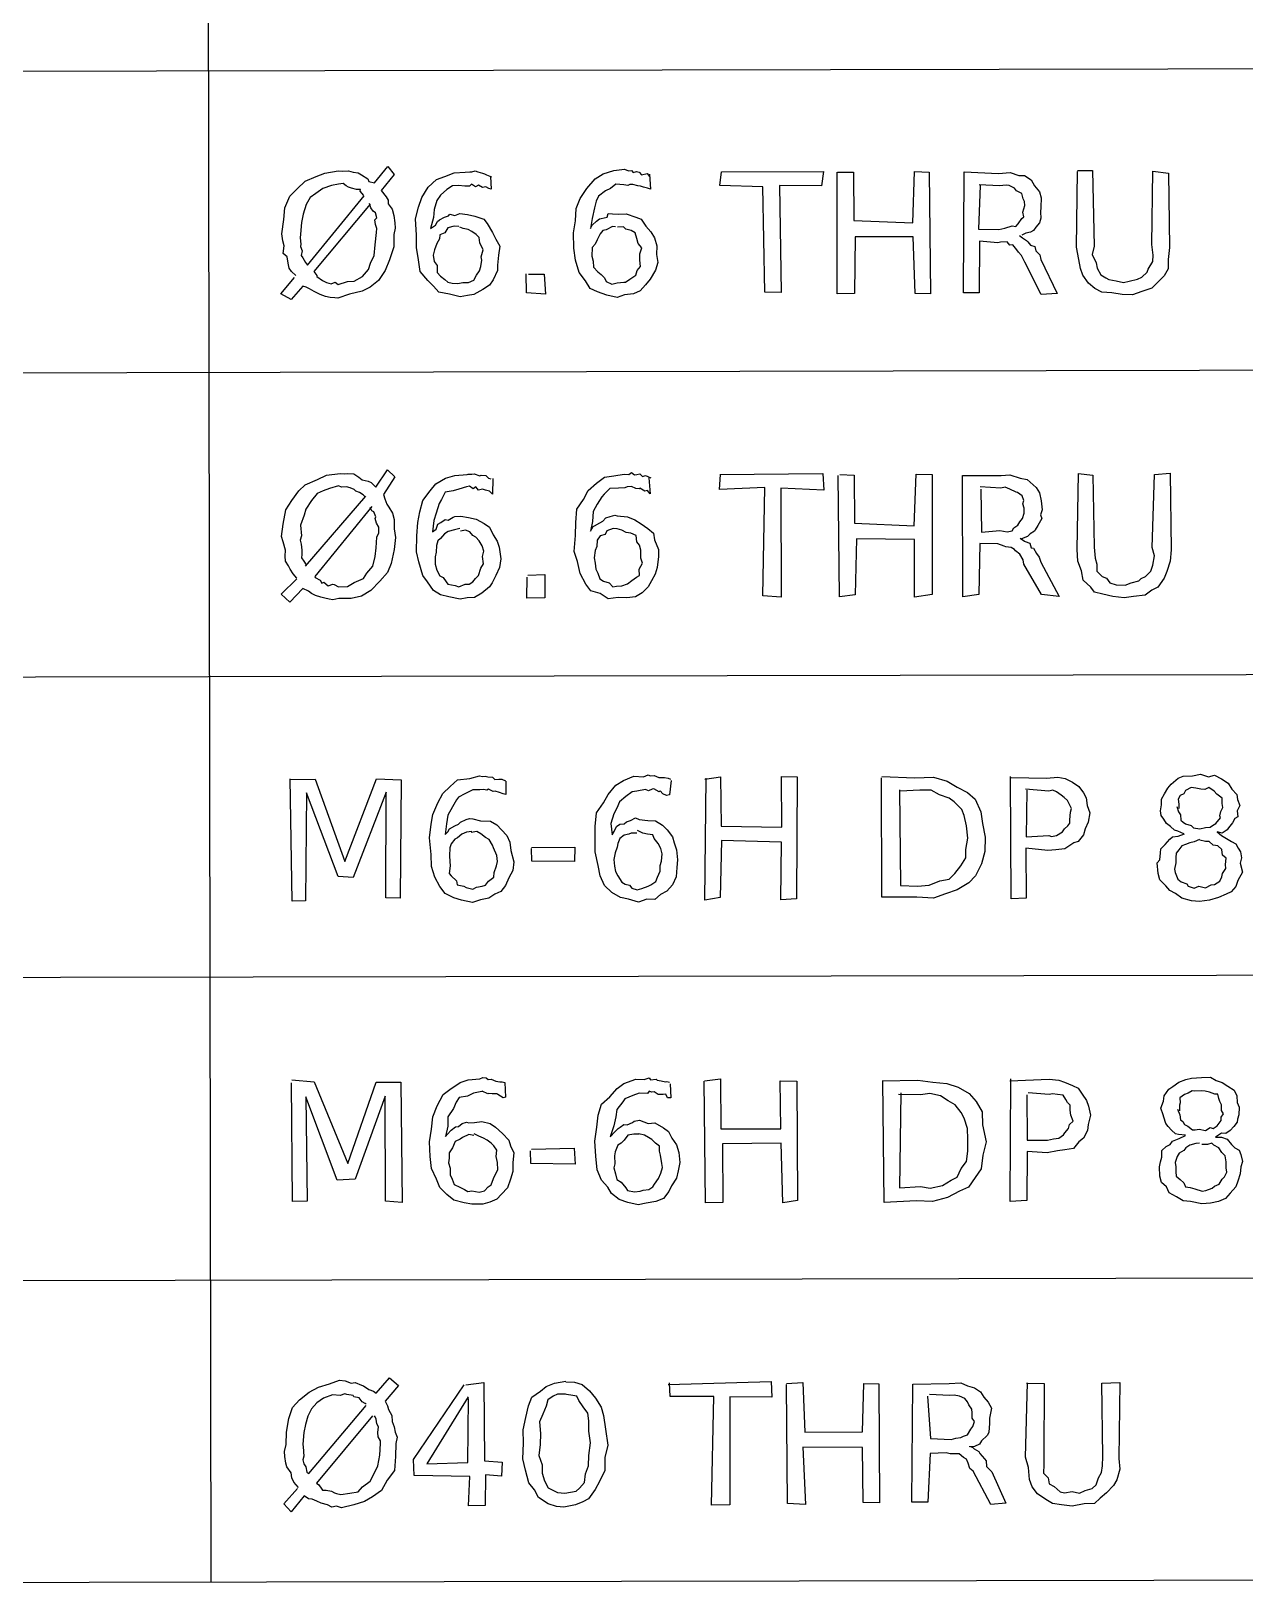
# Model space of a CAD drawing. Header units: millimetres. Extents: x 0 to 500, y -1 to 330.
# Drawn here: x 373.8 to 401.88, y 187.18 to 223.14 of the extents above; entities that cross this region are included whole.
import ezdxf

# ---------------------------------------------------------------- set-up
doc = ezdxf.new("R2010")
doc.units = ezdxf.units.MM

msp = doc.modelspace()

# ---------------------------------------------------------------- linework, layer by layer
for points in [[(377.842, 257.218), (377.955, 187.257)], [(329.904, 222.127), (485.865, 222.438)], [(379.919, 217.491), (379.82, 217.58), (379.77, 217.658), (379.746, 217.775), (379.718, 217.922), (379.627, 218), (379.65, 218.172), (379.622, 218.288), (379.601, 218.449), (379.64, 218.78), (379.666, 219.051), (379.785, 219.32), (379.956, 219.49), (380.137, 219.669), (380.395, 219.781), (380.595, 219.858), (380.897, 219.909), (380.997, 219.901), (381.138, 219.905), (381.251, 219.88), (381.36, 219.859), (381.437, 219.82), (381.584, 219.724), (381.613, 219.665), (381.741, 219.628), (382.046, 220.011), (382.195, 219.827), (381.899, 219.455), (382.01, 219.31), (382.059, 219.227), (382.054, 219.148), (382.147, 219.02), (382.187, 218.878), (382.214, 218.709), (382.218, 218.58), (382.192, 218.439), (382.191, 218.152), (382.091, 217.849), (381.989, 217.603), (381.833, 217.374), (381.639, 217.221), (381.458, 217.126), (381.165, 217.056), (380.893, 216.964), (380.82, 216.97), (380.712, 216.982), (380.604, 217.004), (380.488, 217.045), (380.344, 217.119), (380.234, 217.178), (380.163, 217.216), (380.087, 217.243), (379.815, 216.929), (379.576, 217.063), (379.889, 217.439)], [(384.423, 219.78), (384.439, 219.485), (384.387, 219.499), (384.314, 219.536), (384.241, 219.525), (384.143, 219.578), (384.079, 219.538), (383.986, 219.599), (383.942, 219.555), (383.828, 219.555), (383.688, 219.569), (383.546, 219.56), (383.414, 219.475), (383.269, 219.343), (383.181, 219.223), (383.118, 219.018), (383.109, 218.829), (383.035, 218.577), (383.154, 218.652), (383.197, 218.734), (383.242, 218.779), (383.357, 218.839), (383.456, 218.87), (383.485, 218.908), (383.599, 218.876), (383.718, 218.919), (383.895, 218.901), (384.06, 218.857), (384.269, 218.791), (384.346, 218.687), (384.467, 218.483), (384.546, 218.331), (384.64, 218.166), (384.61, 217.96), (384.586, 217.724), (384.585, 217.602), (384.486, 217.389), (384.398, 217.263), (384.248, 217.166), (384.041, 217.049), (383.892, 217.025), (383.726, 216.996), (383.479, 217.057), (383.233, 217.106), (383.108, 217.243), (382.976, 217.374), (382.801, 217.581), (382.756, 217.851), (382.712, 218.134), (382.71, 218.42), (382.691, 218.797), (382.756, 219.071), (382.833, 219.29), (382.985, 219.533), (383.175, 219.712), (383.367, 219.777), (383.587, 219.859), (383.841, 219.875), (383.949, 219.884), (383.994, 219.882), (384.07, 219.911), (384.134, 219.887), (384.242, 219.852), (384.283, 219.836), (384.329, 219.813), (384.449, 219.767)], [(388.1, 219.828), (388.123, 219.485), (388.055, 219.507), (387.964, 219.53), (387.894, 219.554), (387.833, 219.558), (387.715, 219.592), (387.65, 219.595), (387.598, 219.567), (387.505, 219.582), (387.327, 219.604), (387.202, 219.498), (387.085, 219.445), (386.923, 219.32), (386.865, 219.206), (386.832, 219.056), (386.773, 218.807), (386.735, 218.576), (386.779, 218.651), (386.877, 218.741), (386.942, 218.797), (386.985, 218.804), (387.124, 218.84), (387.148, 218.921), (387.247, 218.911), (387.383, 218.904), (387.559, 218.914), (387.785, 218.84), (387.913, 218.789), (388.021, 218.628), (388.137, 218.497), (388.218, 218.36), (388.275, 218.171), (388.267, 217.972), (388.297, 217.789), (388.238, 217.609), (388.118, 217.403), (388.013, 217.27), (387.884, 217.132), (387.735, 217.063), (387.523, 217.044), (387.356, 216.98), (387.118, 217.035), (386.901, 217.111), (386.73, 217.185), (386.622, 217.366), (386.478, 217.557), (386.394, 217.845), (386.352, 218.121), (386.344, 218.471), (386.391, 218.753), (386.409, 219.039), (386.496, 219.272), (386.65, 219.5), (386.842, 219.727), (387.033, 219.843), (387.274, 219.917), (387.525, 219.946), (387.614, 219.912), (387.684, 219.92), (387.727, 219.872), (387.798, 219.896), (387.861, 219.875), (387.915, 219.82), (388.05, 219.845), (388.105, 219.774)], [(389.766, 219.885), (392.128, 219.896), (392.078, 219.562), (391.107, 219.569), (391.146, 217.092), (390.767, 217.102), (390.722, 219.537), (389.726, 219.573), (389.769, 219.883)], [(392.453, 219.878), (392.819, 219.88), (392.827, 218.762), (394.195, 218.707), (394.234, 219.897), (394.571, 219.876), (394.605, 217.064), (394.246, 217.069), (394.199, 218.383), (392.86, 218.381), (392.841, 217.074), (392.444, 217.063), (392.441, 219.875)], [(396.66, 218.415), (396.73, 218.356), (396.822, 218.297), (396.857, 218.269), (396.915, 218.186), (397.015, 218.157), (397.039, 218.058), (397.131, 217.963), (397.156, 217.857), (397.532, 217.068), (397.159, 217.048), (396.788, 217.793), (396.706, 217.953), (396.638, 218.028), (396.597, 218.084), (396.507, 218.194), (396.441, 218.191), (396.379, 218.27), (396.225, 218.26), (396.161, 218.245), (395.739, 218.284), (395.727, 217.09), (395.369, 217.083), (395.384, 219.887), (396.179, 219.849), (396.449, 219.868), (396.644, 219.798), (396.778, 219.798), (396.934, 219.702), (397.01, 219.559), (397.124, 219.422), (397.165, 219.288), (397.151, 219.068), (397.146, 218.956), (397.154, 218.812), (397.123, 218.703), (397.04, 218.609), (396.984, 218.526), (396.917, 218.492), (396.806, 218.469), (396.712, 218.421)], [(398.005, 219.918), (398.352, 219.918), (398.386, 218.167), (398.345, 217.971), (398.432, 217.778), (398.46, 217.655), (398.541, 217.502), (398.66, 217.433), (398.729, 217.398), (398.901, 217.364), (399.067, 217.324), (399.198, 217.358), (399.392, 217.402), (399.491, 217.446), (399.613, 217.562), (399.64, 217.636), (399.742, 217.815), (399.751, 217.959), (399.726, 218.206), (399.743, 219.902), (400.111, 219.856), (400.132, 218.139), (400.102, 217.858), (400.099, 217.642), (400.011, 217.481), (399.849, 217.32), (399.726, 217.198), (399.494, 217.116), (399.279, 217.037), (399.038, 217.049), (398.797, 217.083), (398.563, 217.105), (398.401, 217.189), (398.259, 217.312), (398.13, 217.499), (398.074, 217.65), (398.03, 217.86), (397.983, 218.143), (398.003, 219.894)], [(381.492, 219.337), (381.411, 219.436), (381.414, 219.474), (381.323, 219.478), (381.208, 219.509), (381.137, 219.529), (381.089, 219.562), (381.016, 219.617), (380.907, 219.598), (380.743, 219.566), (380.548, 219.501), (380.385, 219.387), (380.256, 219.29), (380.161, 219.13), (380.09, 218.907), (380.054, 218.711), (380.028, 218.445), (380.018, 218.362), (380.04, 218.213), (380.028, 218.16), (380.07, 218.057), (380.043, 217.95), (380.081, 217.899), (380.142, 217.789), (380.19, 217.73), (381.502, 219.333)], [(395.75, 219.568), (395.714, 218.559), (396.187, 218.548), (396.321, 218.579), (396.488, 218.638), (396.575, 218.619), (396.629, 218.682), (396.716, 218.807), (396.764, 218.841), (396.74, 218.956), (396.788, 219.105), (396.778, 219.198), (396.745, 219.262), (396.712, 219.383), (396.593, 219.448), (396.546, 219.508), (396.421, 219.568), (396.353, 219.576), (396.195, 219.559), (395.73, 219.588)], [(381.643, 219.14), (380.337, 217.578), (380.409, 217.487), (380.407, 217.467), (380.537, 217.369), (380.612, 217.337), (380.63, 217.324), (380.737, 217.292), (380.834, 217.335), (380.898, 217.276), (381.119, 217.35), (381.273, 217.356), (381.463, 217.466), (381.599, 217.627), (381.651, 217.77), (381.732, 217.951), (381.756, 218.195), (381.79, 218.484), (381.798, 218.577), (381.763, 218.668), (381.751, 218.774), (381.797, 218.818), (381.762, 218.937), (381.711, 218.978), (381.658, 219.05), (381.628, 219.156)], [(383.693, 218.622), (383.581, 218.629), (383.439, 218.594), (383.368, 218.478), (383.25, 218.431), (383.244, 218.339), (383.182, 218.225), (383.131, 218.08), (383.102, 217.96), (383.123, 217.812), (383.193, 217.718), (383.193, 217.559), (383.269, 217.47), (383.369, 217.398), (383.436, 217.334), (383.541, 217.308), (383.668, 217.303), (383.782, 217.328), (383.914, 217.323), (384.037, 217.382), (384.102, 217.492), (384.172, 217.596), (384.203, 217.697), (384.224, 217.841), (384.212, 217.922), (384.258, 218.08), (384.175, 218.242), (384.164, 218.37), (384.092, 218.439), (383.99, 218.508), (383.907, 218.555), (383.794, 218.576), (383.716, 218.609)], [(387.318, 218.614), (387.245, 218.621), (387.102, 218.541), (387.02, 218.525), (386.96, 218.448), (386.892, 218.31), (386.849, 218.213), (386.777, 218.139), (386.767, 217.935), (386.799, 217.82), (386.804, 217.679), (386.906, 217.576), (386.985, 217.514), (387.062, 217.436), (387.098, 217.352), (387.233, 217.289), (387.358, 217.321), (387.507, 217.337), (387.551, 217.33), (387.646, 217.405), (387.783, 217.492), (387.819, 217.606), (387.892, 217.699), (387.879, 217.842), (387.876, 217.99), (387.927, 218.13), (387.84, 218.226), (387.808, 218.346), (387.77, 218.472), (387.682, 218.531), (387.558, 218.557), (387.501, 218.613), (387.362, 218.604)], [(385.303, 217.515), (385.666, 217.522), (385.696, 217.054), (385.261, 217.089), (385.25, 217.523)], [(329.922, 215.147), (485.897, 215.485)], [(379.945, 210.489), (379.863, 210.59), (379.787, 210.694), (379.751, 210.775), (379.685, 210.878), (379.671, 210.997), (379.679, 211.134), (379.627, 211.329), (379.592, 211.45), (379.626, 211.739), (379.687, 212.066), (379.83, 212.28), (379.992, 212.51), (380.14, 212.649), (380.421, 212.768), (380.633, 212.87), (380.95, 212.904), (381.039, 212.901), (381.125, 212.906), (381.264, 212.897), (381.377, 212.82), (381.454, 212.765), (381.596, 212.732), (381.663, 212.7), (381.769, 212.589), (382.038, 212.995), (382.208, 212.828), (381.948, 212.419), (381.979, 212.321), (382.025, 212.202), (382.07, 212.131), (382.16, 211.989), (382.195, 211.843), (382.197, 211.716), (382.199, 211.626), (382.224, 211.424), (382.199, 211.149), (382.124, 210.824), (382.04, 210.614), (381.868, 210.419), (381.654, 210.201), (381.444, 210.067), (381.203, 210.014), (380.915, 210.013), (380.779, 209.985), (380.691, 210.001), (380.596, 210.026), (380.499, 210.049), (380.374, 210.086), (380.283, 210.135), (380.215, 210.184), (380.081, 210.249), (379.779, 209.928), (379.583, 210.115), (379.945, 210.469)], [(388.088, 212.805), (388.117, 212.436), (388.053, 212.513), (387.991, 212.5), (387.88, 212.567), (387.862, 212.555), (387.784, 212.558), (387.683, 212.604), (387.588, 212.597), (387.531, 212.578), (387.383, 212.572), (387.187, 212.559), (387.054, 212.43), (386.998, 212.366), (386.895, 212.202), (386.801, 212.029), (386.784, 211.801), (386.741, 211.575), (386.801, 211.685), (386.833, 211.699), (386.95, 211.765), (387.021, 211.807), (387.092, 211.885), (387.195, 211.912), (387.302, 211.943), (387.357, 211.929), (387.594, 211.907), (387.76, 211.834), (387.906, 211.741), (388.063, 211.634), (388.193, 211.526), (388.221, 211.376), (388.31, 211.147), (388.313, 210.985), (388.283, 210.736), (388.231, 210.583), (388.149, 210.422), (388.072, 210.29), (387.936, 210.145), (387.777, 210.058), (387.58, 210.03), (387.381, 210.043), (387.149, 210.006), (386.961, 210.131), (386.746, 210.191), (386.632, 210.349), (386.498, 210.592), (386.44, 210.869), (386.361, 211.107), (386.389, 211.474), (386.4, 211.776), (386.418, 212.084), (386.575, 212.307), (386.687, 212.513), (386.879, 212.684), (387.062, 212.82), (387.279, 212.857), (387.516, 212.893), (387.622, 212.885), (387.689, 212.93), (387.756, 212.878), (387.809, 212.883), (387.877, 212.899), (387.939, 212.842), (388.013, 212.858), (388.13, 212.806)], [(398.022, 212.911), (398.358, 212.87), (398.392, 211.203), (398.414, 210.951), (398.449, 210.807), (398.452, 210.647), (398.575, 210.526), (398.67, 210.483), (398.754, 210.381), (398.901, 210.336), (399.103, 210.328), (399.246, 210.382), (399.418, 210.424), (399.478, 210.477), (399.573, 210.526), (399.703, 210.651), (399.744, 210.788), (399.783, 211.006), (399.731, 211.196), (399.787, 212.881), (400.15, 212.916), (400.167, 211.143), (400.145, 210.882), (400.073, 210.641), (400.005, 210.484), (399.859, 210.278), (399.719, 210.211), (399.565, 210.09), (399.296, 210.061), (399.083, 210.031), (398.82, 210.065), (398.591, 210.113), (398.398, 210.162), (398.308, 210.278), (398.133, 210.437), (398.099, 210.653), (398.008, 210.883), (397.995, 211.149), (398.029, 212.908)], [(381.536, 212.36), (381.477, 212.413), (381.395, 212.465), (381.306, 212.5), (381.269, 212.535), (381.178, 212.577), (381.097, 212.601), (380.98, 212.588), (380.91, 212.624), (380.7, 212.557), (380.55, 212.509), (380.413, 212.448), (380.282, 212.283), (380.156, 212.086), (380.117, 211.941), (380.028, 211.714), (380.05, 211.463), (380.023, 211.369), (380.042, 211.27), (380.061, 211.134), (380.064, 211.032), (380.05, 210.958), (380.11, 210.881), (380.162, 210.793), (380.147, 210.762), (381.539, 212.382)], [(384.481, 212.792), (384.474, 212.429), (384.398, 212.497), (384.309, 212.526), (384.239, 212.548), (384.149, 212.526), (384.086, 212.603), (384.025, 212.556), (383.94, 212.616), (383.867, 212.6), (383.69, 212.548), (383.564, 212.506), (383.379, 212.479), (383.294, 212.303), (383.237, 212.21), (383.171, 211.991), (383.115, 211.819), (383.081, 211.559), (383.171, 211.62), (383.206, 211.739), (383.278, 211.771), (383.376, 211.843), (383.444, 211.825), (383.559, 211.896), (383.602, 211.91), (383.735, 211.923), (383.917, 211.892), (384.093, 211.854), (384.279, 211.748), (384.402, 211.668), (384.486, 211.489), (384.576, 211.341), (384.625, 211.2), (384.662, 210.931), (384.631, 210.733), (384.551, 210.55), (384.461, 210.378), (384.399, 210.288), (384.227, 210.14), (384.058, 210.042), (383.881, 210.031), (383.722, 209.998), (383.459, 210.052), (383.265, 210.104), (383.106, 210.202), (382.968, 210.402), (382.861, 210.55), (382.767, 210.861), (382.715, 211.097), (382.718, 211.464), (382.746, 211.777), (382.793, 212.02), (382.861, 212.282), (383.028, 212.506), (383.159, 212.665), (383.387, 212.796), (383.596, 212.862), (383.883, 212.881), (383.904, 212.892), (383.995, 212.895), (384.043, 212.901), (384.175, 212.854), (384.21, 212.869), (384.316, 212.863), (384.377, 212.801), (384.433, 212.783)], [(389.732, 212.882), (392.113, 212.906), (392.136, 212.521), (391.143, 212.57), (391.145, 210.044), (390.721, 210.079), (390.773, 212.584), (389.72, 212.537), (389.747, 212.886)], [(392.506, 212.884), (392.836, 212.868), (392.842, 211.756), (394.228, 211.698), (394.273, 212.896), (394.643, 212.882), (394.643, 210.11), (394.236, 210.05), (394.233, 211.384), (392.89, 211.394), (392.857, 210.1), (392.499, 210.057), (392.463, 212.861)], [(396.674, 211.411), (396.777, 211.343), (396.795, 211.333), (396.897, 211.3), (396.935, 211.189), (396.982, 211.179), (397.053, 211.061), (397.113, 210.972), (397.155, 210.857), (397.578, 210.065), (397.173, 210.105), (396.761, 210.811), (396.747, 210.907), (396.666, 211.044), (396.567, 211.118), (396.547, 211.146), (396.465, 211.193), (396.349, 211.215), (396.303, 211.228), (396.162, 211.283), (395.744, 211.289), (395.723, 210.106), (395.348, 210.057), (395.344, 212.863), (396.24, 212.863), (396.441, 212.878), (396.676, 212.798), (396.841, 212.766), (396.91, 212.709), (397.047, 212.584), (397.125, 212.461), (397.162, 212.272), (397.188, 212.07), (397.15, 211.948), (397.18, 211.869), (397.086, 211.704), (397.027, 211.604), (397.007, 211.572), (396.905, 211.513), (396.847, 211.45), (396.706, 211.395)], [(395.765, 212.542), (395.785, 211.547), (396.203, 211.593), (396.378, 211.558), (396.49, 211.581), (396.533, 211.651), (396.623, 211.713), (396.672, 211.789), (396.732, 211.866), (396.773, 211.987), (396.771, 212.103), (396.741, 212.205), (396.765, 212.28), (396.721, 212.393), (396.617, 212.466), (396.582, 212.479), (396.434, 212.545), (396.333, 212.595), (396.23, 212.572), (395.751, 212.6)], [(381.678, 212.148), (380.362, 210.528), (380.369, 210.501), (380.484, 210.437), (380.525, 210.37), (380.567, 210.393), (380.67, 210.306), (380.779, 210.345), (380.81, 210.34), (380.908, 210.286), (381.117, 210.292), (381.267, 210.389), (381.483, 210.48), (381.566, 210.604), (381.703, 210.764), (381.754, 210.987), (381.778, 211.186), (381.796, 211.432), (381.84, 211.535), (381.842, 211.67), (381.788, 211.758), (381.758, 211.864), (381.774, 211.905), (381.727, 212.02), (381.677, 212.041), (381.639, 212.119)], [(383.715, 211.637), (383.594, 211.603), (383.449, 211.567), (383.359, 211.514), (383.268, 211.402), (383.21, 211.347), (383.176, 211.241), (383.169, 211.089), (383.142, 210.982), (383.141, 210.809), (383.18, 210.672), (383.251, 210.544), (383.327, 210.499), (383.402, 210.398), (383.441, 210.347), (383.609, 210.317), (383.695, 210.285), (383.84, 210.347), (383.929, 210.349), (384.016, 210.401), (384.081, 210.481), (384.15, 210.549), (384.204, 210.719), (384.259, 210.817), (384.241, 210.987), (384.268, 211.108), (384.228, 211.235), (384.159, 211.352), (384.084, 211.438), (384.012, 211.476), (383.948, 211.555), (383.845, 211.599), (383.733, 211.574)], [(387.343, 211.625), (387.259, 211.633), (387.117, 211.579), (387.076, 211.498), (386.958, 211.466), (386.894, 211.363), (386.882, 211.221), (386.846, 211.13), (386.824, 210.954), (386.849, 210.83), (386.858, 210.695), (386.908, 210.6), (386.952, 210.469), (387.039, 210.415), (387.166, 210.375), (387.258, 210.29), (387.341, 210.301), (387.466, 210.309), (387.591, 210.355), (387.695, 210.435), (387.798, 210.507), (387.87, 210.548), (387.865, 210.695), (387.944, 210.835), (387.9, 210.947), (387.902, 211.137), (387.872, 211.249), (387.813, 211.328), (387.797, 211.473), (387.673, 211.525), (387.561, 211.54), (387.464, 211.598), (387.351, 211.629)], [(385.291, 210.553), (385.685, 210.572), (385.678, 210.03), (385.264, 210.026), (385.276, 210.508)], [(329.888, 208.123), (485.911, 208.42)], [(379.793, 205.828), (380.365, 205.838), (381.056, 203.934), (381.79, 205.844), (382.358, 205.822), (382.336, 203.081), (382.005, 203.089), (382.008, 205.539), (381.246, 203.562), (380.902, 203.588), (380.169, 205.523), (380.145, 203.024), (379.835, 203.017), (379.79, 205.842)], [(384.779, 205.788), (384.781, 205.484), (384.714, 205.499), (384.636, 205.526), (384.531, 205.562), (384.488, 205.555), (384.378, 205.603), (384.336, 205.581), (384.26, 205.601), (384.179, 205.587), (384.013, 205.59), (383.832, 205.497), (383.684, 205.418), (383.639, 205.361), (383.546, 205.2), (383.434, 205.004), (383.407, 204.803), (383.376, 204.556), (383.434, 204.621), (383.474, 204.687), (383.596, 204.756), (383.687, 204.793), (383.727, 204.843), (383.864, 204.906), (383.94, 204.927), (384.012, 204.916), (384.196, 204.877), (384.421, 204.863), (384.57, 204.779), (384.676, 204.665), (384.799, 204.531), (384.868, 204.38), (384.893, 204.189), (384.964, 203.928), (384.944, 203.722), (384.848, 203.552), (384.773, 203.381), (384.667, 203.242), (384.523, 203.18), (384.388, 203.083), (384.196, 203.043), (384.006, 202.988), (383.752, 203.035), (383.575, 203.095), (383.374, 203.194), (383.25, 203.352), (383.137, 203.567), (383.06, 203.815), (383.05, 204.092), (383.015, 204.477), (383.053, 204.8), (383.094, 205.021), (383.203, 205.287), (383.324, 205.509), (383.49, 205.667), (383.659, 205.825), (383.947, 205.855), (384.168, 205.916), (384.239, 205.897), (384.3, 205.906), (384.365, 205.891), (384.469, 205.883), (384.525, 205.831), (384.618, 205.84), (384.684, 205.836), (384.773, 205.796)], [(388.605, 205.807), (388.564, 205.471), (388.493, 205.463), (388.411, 205.497), (388.348, 205.571), (388.323, 205.545), (388.205, 205.611), (388.165, 205.603), (388.083, 205.569), (388.007, 205.598), (387.81, 205.563), (387.701, 205.543), (387.558, 205.436), (387.409, 205.312), (387.345, 205.166), (387.275, 205.037), (387.208, 204.813), (387.235, 204.549), (387.283, 204.63), (387.337, 204.743), (387.415, 204.799), (387.517, 204.801), (387.569, 204.849), (387.66, 204.884), (387.782, 204.944), (387.866, 204.905), (388.064, 204.884), (388.239, 204.871), (388.407, 204.774), (388.511, 204.663), (388.634, 204.501), (388.676, 204.365), (388.727, 204.202), (388.751, 203.97), (388.733, 203.793), (388.72, 203.579), (388.636, 203.396), (388.502, 203.244), (388.355, 203.167), (388.228, 203.056), (388.044, 203.062), (387.846, 202.993), (387.618, 203.062), (387.435, 203.101), (387.233, 203.218), (387.065, 203.38), (386.965, 203.598), (386.913, 203.844), (386.843, 204.156), (386.845, 204.468), (386.844, 204.746), (386.88, 205.06), (387.042, 205.29), (387.149, 205.486), (387.325, 205.701), (387.499, 205.809), (387.743, 205.907), (387.966, 205.888), (388.072, 205.939), (388.119, 205.913), (388.213, 205.919), (388.317, 205.872), (388.341, 205.874), (388.453, 205.877), (388.532, 205.862), (388.59, 205.835)], [(389.386, 205.839), (389.742, 205.893), (389.76, 204.748), (391.164, 204.726), (391.158, 205.897), (391.521, 205.894), (391.5, 203.072), (391.139, 203.044), (391.155, 204.382), (389.77, 204.42), (389.736, 203.1), (389.386, 203.037), (389.415, 205.86)], [(393.478, 205.902), (394.243, 205.866), (394.675, 205.88), (394.986, 205.788), (395.222, 205.656), (395.458, 205.527), (395.637, 205.378), (395.764, 205.081), (395.809, 204.813), (395.865, 204.499), (395.859, 204.166), (395.78, 203.882), (395.643, 203.601), (395.492, 203.437), (395.22, 203.279), (394.953, 203.182), (394.671, 203.088), (394.287, 203.109), (393.48, 203.109), (393.468, 205.871)], [(396.468, 205.874), (397.287, 205.864), (397.548, 205.886), (397.719, 205.855), (397.885, 205.771), (398.03, 205.67), (398.138, 205.519), (398.206, 205.405), (398.225, 205.226), (398.288, 205.06), (398.251, 204.846), (398.182, 204.69), (398.14, 204.551), (398.02, 204.399), (397.921, 204.363), (397.709, 204.228), (397.503, 204.203), (397.32, 204.185), (396.804, 204.239), (396.817, 203.086), (396.467, 203.069), (396.453, 205.896)], [(400.461, 204.576), (400.325, 204.637), (400.246, 204.658), (400.153, 204.742), (400.06, 204.814), (400.002, 204.909), (399.94, 204.997), (399.924, 205.106), (399.946, 205.245), (399.945, 205.371), (400.014, 205.496), (400.093, 205.632), (400.167, 205.721), (400.33, 205.862), (400.449, 205.904), (400.666, 205.912), (400.847, 205.956), (401.031, 205.894), (401.175, 205.927), (401.336, 205.843), (401.491, 205.745), (401.57, 205.608), (401.692, 205.486), (401.706, 205.365), (401.757, 205.228), (401.698, 205.103), (401.712, 204.968), (401.642, 204.93), (401.589, 204.828), (401.493, 204.709), (401.466, 204.663), (401.351, 204.592), (401.232, 204.616), (401.337, 204.536), (401.45, 204.466), (401.566, 204.395), (401.669, 204.34), (401.723, 204.24), (401.774, 204.16), (401.796, 204.016), (401.763, 203.893), (401.817, 203.684), (401.708, 203.493), (401.667, 203.354), (401.557, 203.231), (401.44, 203.177), (401.264, 203.099), (401.058, 203.042), (400.826, 203.011), (400.638, 203.022), (400.42, 203.085), (400.271, 203.189), (400.142, 203.26), (400.045, 203.371), (399.907, 203.507), (399.869, 203.658), (399.845, 203.901), (399.907, 203.972), (399.92, 204.131), (399.93, 204.223), (400.032, 204.323), (400.137, 204.447), (400.2, 204.502), (400.329, 204.519), (400.479, 204.57)], [(393.882, 205.592), (393.911, 203.377), (394.304, 203.363), (394.574, 203.384), (394.818, 203.486), (395.036, 203.525), (395.165, 203.652), (395.303, 203.836), (395.418, 204.021), (395.419, 204.208), (395.467, 204.476), (395.435, 204.761), (395.381, 204.993), (395.331, 205.139), (395.148, 205.31), (395.036, 205.401), (394.814, 205.477), (394.615, 205.581), (394.359, 205.58), (393.898, 205.558)], [(396.832, 205.581), (396.817, 204.507), (397.34, 204.534), (397.4, 204.51), (397.521, 204.537), (397.658, 204.618), (397.704, 204.685), (397.78, 204.756), (397.823, 204.822), (397.827, 204.897), (397.844, 205.077), (397.865, 205.158), (397.805, 205.284), (397.773, 205.344), (397.693, 205.417), (397.622, 205.468), (397.514, 205.548), (397.43, 205.581), (397.338, 205.562), (396.802, 205.603)], [(400.298, 205.202), (400.342, 205.08), (400.385, 205.012), (400.397, 204.886), (400.449, 204.84), (400.498, 204.803), (400.632, 204.767), (400.688, 204.709), (400.831, 204.689), (400.961, 204.72), (401.075, 204.729), (401.124, 204.762), (401.202, 204.808), (401.311, 204.939), (401.296, 204.988), (401.322, 205.086), (401.361, 205.184), (401.352, 205.272), (401.353, 205.401), (401.258, 205.464), (401.227, 205.491), (401.167, 205.556), (401.04, 205.643), (400.951, 205.6), (400.854, 205.609), (400.743, 205.631), (400.633, 205.642), (400.502, 205.578), (400.463, 205.499), (400.374, 205.458), (400.335, 205.375), (400.349, 205.262), (400.347, 205.162)], [(387.812, 204.585), (387.681, 204.587), (387.628, 204.565), (387.519, 204.539), (387.416, 204.466), (387.37, 204.348), (387.352, 204.267), (387.31, 204.13), (387.278, 203.979), (387.29, 203.827), (387.318, 203.705), (387.368, 203.6), (387.464, 203.455), (387.537, 203.405), (387.64, 203.388), (387.69, 203.319), (387.817, 203.278), (387.927, 203.307), (388.075, 203.361), (388.134, 203.396), (388.252, 203.467), (388.291, 203.573), (388.346, 203.708), (388.348, 203.843), (388.378, 203.944), (388.397, 204.109), (388.363, 204.233), (388.305, 204.351), (388.207, 204.467), (388.177, 204.55), (388.056, 204.567), (387.948, 204.588), (387.827, 204.648)], [(383.991, 204.626), (383.867, 204.611), (383.76, 204.565), (383.662, 204.477), (383.6, 204.45), (383.513, 204.34), (383.484, 204.246), (383.479, 204.067), (383.481, 203.935), (383.491, 203.83), (383.469, 203.655), (383.514, 203.599), (383.638, 203.485), (383.656, 203.393), (383.808, 203.359), (383.86, 203.328), (384.017, 203.291), (384.098, 203.338), (384.233, 203.365), (384.306, 203.382), (384.38, 203.481), (384.5, 203.572), (384.513, 203.676), (384.56, 203.831), (384.584, 203.933), (384.572, 204.071), (384.494, 204.248), (384.472, 204.308), (384.391, 204.445), (384.305, 204.488), (384.2, 204.571), (384.111, 204.623), (383.976, 204.603)], [(400.824, 204.443), (400.698, 204.388), (400.603, 204.368), (400.505, 204.327), (400.418, 204.293), (400.345, 204.199), (400.283, 204.124), (400.276, 204.028), (400.28, 203.904), (400.246, 203.756), (400.264, 203.677), (400.321, 203.524), (400.398, 203.464), (400.529, 203.417), (400.565, 203.366), (400.703, 203.315), (400.811, 203.364), (400.961, 203.324), (401.093, 203.392), (401.175, 203.397), (401.298, 203.477), (401.339, 203.576), (401.357, 203.653), (401.434, 203.774), (401.426, 203.865), (401.443, 204.008), (401.357, 204.082), (401.344, 204.214), (401.246, 204.298), (401.144, 204.307), (401.052, 204.397), (400.967, 204.392), (400.831, 204.429)], [(385.369, 204.255), (386.373, 204.264), (386.367, 203.935), (385.384, 203.938), (385.369, 204.231)], [(329.898, 201.182), (485.908, 201.451)], [(384.758, 198.822), (384.775, 198.484), (384.718, 198.468), (384.594, 198.546), (384.568, 198.555), (384.466, 198.561), (384.388, 198.565), (384.362, 198.561), (384.234, 198.62), (384.226, 198.61), (384.028, 198.573), (383.892, 198.506), (383.7, 198.472), (383.634, 198.369), (383.565, 198.217), (383.437, 198.03), (383.434, 197.813), (383.386, 197.57), (383.43, 197.627), (383.518, 197.718), (383.618, 197.796), (383.687, 197.806), (383.768, 197.875), (383.872, 197.902), (383.924, 197.89), (384.052, 197.896), (384.224, 197.919), (384.42, 197.869), (384.54, 197.785), (384.699, 197.638), (384.845, 197.485), (384.89, 197.354), (384.962, 197.191), (384.938, 196.971), (384.939, 196.76), (384.885, 196.582), (384.816, 196.385), (384.682, 196.241), (384.572, 196.122), (384.407, 196.05), (384.245, 196.006), (383.996, 196.007), (383.813, 196.038), (383.579, 196.102), (383.412, 196.227), (383.256, 196.39), (383.179, 196.581), (383.057, 196.832), (383.031, 197.112), (383.014, 197.45), (383.057, 197.738), (383.089, 198.028), (383.193, 198.278), (383.327, 198.546), (383.484, 198.655), (383.722, 198.819), (383.904, 198.885), (384.177, 198.906), (384.245, 198.935), (384.328, 198.931), (384.37, 198.893), (384.441, 198.9), (384.546, 198.852), (384.638, 198.836), (384.696, 198.834), (384.757, 198.82)], [(388.581, 198.788), (388.597, 198.463), (388.517, 198.465), (388.482, 198.551), (388.417, 198.545), (388.306, 198.54), (388.209, 198.605), (388.152, 198.595), (388.098, 198.619), (388.057, 198.566), (387.862, 198.573), (387.716, 198.519), (387.532, 198.445), (387.486, 198.376), (387.343, 198.196), (387.327, 198.028), (387.275, 197.822), (387.192, 197.564), (387.3, 197.682), (387.379, 197.754), (387.424, 197.785), (387.512, 197.848), (387.584, 197.843), (387.707, 197.892), (387.748, 197.929), (387.873, 197.948), (388.07, 197.872), (388.229, 197.886), (388.427, 197.772), (388.545, 197.691), (388.622, 197.536), (388.726, 197.379), (388.783, 197.201), (388.805, 196.968), (388.766, 196.778), (388.729, 196.606), (388.609, 196.434), (388.547, 196.302), (388.424, 196.139), (388.251, 196.067), (388.028, 196.031), (387.841, 195.991), (387.605, 196.046), (387.4, 196.116), (387.22, 196.25), (387.141, 196.397), (386.992, 196.56), (386.895, 196.804), (386.864, 197.12), (386.836, 197.461), (386.888, 197.784), (386.912, 198.068), (386.995, 198.323), (387.186, 198.49), (387.356, 198.68), (387.509, 198.795), (387.784, 198.9), (387.98, 198.888), (388.095, 198.932), (388.127, 198.88), (388.254, 198.901), (388.282, 198.875), (388.376, 198.857), (388.473, 198.834), (388.504, 198.844), (388.564, 198.827)], [(389.375, 198.859), (389.745, 198.902), (389.751, 197.747), (391.14, 197.752), (391.126, 198.857), (391.514, 198.854), (391.527, 196.094), (391.183, 196.039), (391.147, 197.414), (389.791, 197.404), (389.801, 196.042), (389.396, 196.041), (389.369, 198.851)], [(396.441, 198.857), (397.348, 198.894), (397.57, 198.872), (397.701, 198.829), (397.891, 198.748), (398.019, 198.691), (398.114, 198.553), (398.215, 198.401), (398.257, 198.272), (398.307, 198.064), (398.246, 197.852), (398.235, 197.714), (398.142, 197.536), (398.035, 197.447), (397.908, 197.295), (397.713, 197.266), (397.542, 197.237), (397.298, 197.196), (396.839, 197.228), (396.828, 196.088), (396.446, 196.069), (396.464, 198.907)], [(400.498, 197.604), (400.343, 197.619), (400.269, 197.634), (400.178, 197.717), (400.101, 197.803), (400.044, 197.875), (400.003, 198.022), (399.983, 198.076), (399.932, 198.224), (399.992, 198.389), (400.011, 198.513), (400.116, 198.667), (400.21, 198.732), (400.346, 198.826), (400.508, 198.891), (400.642, 198.922), (400.868, 198.935), (401.077, 198.944), (401.208, 198.87), (401.351, 198.82), (401.484, 198.733), (401.627, 198.643), (401.689, 198.512), (401.693, 198.355), (401.739, 198.249), (401.733, 198.071), (401.703, 197.972), (401.693, 197.902), (401.617, 197.802), (401.534, 197.712), (401.431, 197.638), (401.332, 197.647), (401.199, 197.557), (401.337, 197.558), (401.466, 197.512), (401.564, 197.385), (401.643, 197.309), (401.746, 197.255), (401.783, 197.155), (401.816, 196.997), (401.785, 196.87), (401.765, 196.709), (401.715, 196.538), (401.668, 196.409), (401.533, 196.259), (401.43, 196.14), (401.262, 196.065), (401.082, 196.027), (400.881, 196.011), (400.614, 196.065), (400.447, 196.081), (400.291, 196.175), (400.122, 196.265), (400.058, 196.404), (399.945, 196.506), (399.907, 196.652), (399.898, 196.868), (399.925, 196.983), (399.956, 197.097), (399.952, 197.247), (400.053, 197.343), (400.149, 197.387), (400.203, 197.461), (400.355, 197.522), (400.504, 197.595)], [(379.828, 198.88), (380.344, 198.835), (381.124, 196.95), (381.781, 198.831), (382.348, 198.829), (382.384, 196.048), (381.996, 196.074), (381.99, 198.507), (381.293, 196.581), (380.88, 196.561), (380.154, 198.491), (380.186, 196.075), (379.846, 196.067), (379.825, 198.815)], [(393.484, 198.857), (394.306, 198.876), (394.657, 198.827), (394.98, 198.797), (395.241, 198.711), (395.494, 198.566), (395.662, 198.381), (395.794, 198.139), (395.809, 197.841), (395.889, 197.451), (395.814, 197.138), (395.774, 196.825), (395.632, 196.623), (395.48, 196.397), (395.272, 196.304), (394.996, 196.157), (394.65, 196.065), (394.271, 196.082), (393.534, 196.042), (393.502, 198.863)], [(393.919, 198.585), (393.883, 196.385), (394.369, 196.415), (394.594, 196.379), (394.879, 196.44), (395.077, 196.561), (395.217, 196.633), (395.309, 196.834), (395.432, 196.996), (395.468, 197.235), (395.467, 197.512), (395.455, 197.755), (395.381, 197.996), (395.309, 198.13), (395.174, 198.302), (395.015, 198.398), (394.836, 198.509), (394.588, 198.565), (394.368, 198.535), (393.862, 198.546)], [(396.831, 198.539), (396.839, 197.488), (397.308, 197.485), (397.447, 197.514), (397.575, 197.534), (397.681, 197.609), (397.713, 197.656), (397.793, 197.755), (397.816, 197.848), (397.9, 197.93), (397.852, 198.067), (397.834, 198.177), (397.834, 198.297), (397.774, 198.357), (397.733, 198.429), (397.675, 198.527), (397.542, 198.545), (397.426, 198.559), (397.346, 198.546), (396.863, 198.579)], [(400.319, 198.203), (400.371, 198.075), (400.384, 197.955), (400.438, 197.92), (400.475, 197.853), (400.556, 197.81), (400.661, 197.724), (400.723, 197.728), (400.816, 197.74), (400.964, 197.712), (401.075, 197.783), (401.138, 197.757), (401.234, 197.816), (401.323, 197.939), (401.325, 198.018), (401.381, 198.094), (401.333, 198.175), (401.333, 198.301), (401.299, 198.378), (401.271, 198.45), (401.252, 198.554), (401.18, 198.553), (401.054, 198.596), (400.957, 198.62), (400.869, 198.629), (400.703, 198.622), (400.656, 198.627), (400.561, 198.575), (400.479, 198.54), (400.373, 198.465), (400.378, 198.35), (400.362, 198.294), (400.36, 198.164)], [(384.039, 197.591), (383.921, 197.621), (383.778, 197.546), (383.719, 197.513), (383.61, 197.455), (383.542, 197.307), (383.472, 197.197), (383.467, 197.07), (383.453, 196.962), (383.493, 196.842), (383.491, 196.683), (383.541, 196.588), (383.585, 196.465), (383.718, 196.398), (383.82, 196.344), (383.902, 196.296), (383.989, 196.318), (384.166, 196.286), (384.285, 196.317), (384.373, 196.405), (384.437, 196.451), (384.49, 196.598), (384.516, 196.656), (384.597, 196.797), (384.586, 196.974), (384.557, 197.108), (384.569, 197.258), (384.5, 197.355), (384.441, 197.415), (384.348, 197.483), (384.261, 197.533), (384.152, 197.581), (384.048, 197.632)], [(387.861, 197.625), (387.743, 197.626), (387.6, 197.602), (387.519, 197.49), (387.447, 197.415), (387.373, 197.374), (387.31, 197.215), (387.289, 197.121), (387.3, 196.936), (387.274, 196.845), (387.318, 196.71), (387.347, 196.58), (387.448, 196.516), (387.554, 196.383), (387.596, 196.322), (387.756, 196.289), (387.885, 196.309), (387.955, 196.334), (388.088, 196.344), (388.182, 196.407), (388.221, 196.47), (388.307, 196.603), (388.366, 196.724), (388.406, 196.853), (388.388, 196.948), (388.36, 197.142), (388.335, 197.234), (388.337, 197.348), (388.239, 197.418), (388.16, 197.504), (388.082, 197.546), (387.985, 197.6), (387.856, 197.632)], [(385.373, 197.282), (386.362, 197.301), (386.385, 196.932), (385.357, 196.949), (385.351, 197.239)], [(400.823, 197.416), (400.742, 197.412), (400.602, 197.373), (400.511, 197.309), (400.46, 197.249), (400.351, 197.184), (400.308, 197.107), (400.259, 196.973), (400.28, 196.868), (400.276, 196.754), (400.289, 196.654), (400.374, 196.575), (400.459, 196.501), (400.503, 196.406), (400.613, 196.395), (400.719, 196.358), (400.885, 196.304), (400.975, 196.321), (401.115, 196.38), (401.174, 196.424), (401.283, 196.466), (401.348, 196.588), (401.404, 196.638), (401.454, 196.743), (401.443, 196.848), (401.441, 196.985), (401.417, 197.126), (401.341, 197.201), (401.274, 197.307), (401.159, 197.373), (401.111, 197.415), (401.011, 197.39), (400.881, 197.388)], [(329.978, 194.148), (485.922, 194.478)], [(379.98, 189.451), (379.873, 189.574), (379.828, 189.676), (379.813, 189.794), (379.715, 189.93), (379.687, 190.016), (379.669, 190.17), (379.662, 190.282), (379.695, 190.451), (379.708, 190.73), (379.759, 191.045), (379.842, 191.303), (380.003, 191.481), (380.227, 191.661), (380.445, 191.773), (380.698, 191.847), (380.933, 191.936), (381.066, 191.919), (381.201, 191.867), (381.291, 191.883), (381.44, 191.816), (381.487, 191.807), (381.611, 191.716), (381.721, 191.682), (381.777, 191.631), (382.089, 191.987), (382.3, 191.815), (381.988, 191.452), (382.043, 191.338), (382.063, 191.26), (382.143, 191.121), (382.149, 190.977), (382.199, 190.855), (382.221, 190.729), (382.265, 190.615), (382.238, 190.467), (382.228, 190.166), (382.203, 189.845), (382.031, 189.62), (381.904, 189.384), (381.696, 189.24), (381.507, 189.125), (381.266, 189.052), (380.978, 188.979), (380.865, 189.018), (380.751, 188.994), (380.652, 189.053), (380.506, 189.093), (380.406, 189.133), (380.3, 189.179), (380.218, 189.193), (380.115, 189.26), (379.814, 188.891), (379.643, 189.071), (379.957, 189.428)], [(383.852, 191.831), (384.271, 191.878), (384.288, 190.068), (384.692, 190.038), (384.682, 189.713), (384.308, 189.746), (384.3, 189.034), (383.914, 189.026), (383.946, 189.704), (382.658, 189.731), (382.642, 190.1), (383.818, 191.825)], [(386.17, 191.893), (386.369, 191.889), (386.543, 191.834), (386.712, 191.692), (386.856, 191.519), (386.987, 191.312), (387.038, 191.117), (387.081, 190.801), (387.138, 190.435), (387.069, 190.149), (387.069, 189.842), (386.942, 189.588), (386.846, 189.404), (386.693, 189.189), (386.557, 189.124), (386.388, 189.053), (386.123, 188.995), (385.95, 189.011), (385.76, 189.077), (385.533, 189.22), (385.445, 189.396), (385.312, 189.563), (385.234, 189.856), (385.171, 190.116), (385.186, 190.478), (385.18, 190.787), (385.245, 191.073), (385.303, 191.342), (385.383, 191.543), (385.582, 191.68), (385.71, 191.791), (385.908, 191.868), (386.17, 191.914)], [(388.537, 191.837), (390.917, 191.905), (390.931, 191.539), (389.958, 191.547), (389.958, 189.049), (389.534, 189.041), (389.594, 191.558), (388.584, 191.555), (388.565, 191.873)], [(391.274, 191.856), (391.65, 191.879), (391.693, 190.73), (393.032, 190.742), (393.059, 191.856), (393.411, 191.85), (393.421, 189.096), (393.044, 189.103), (393.027, 190.379), (391.653, 190.386), (391.708, 189.057), (391.291, 189.084), (391.273, 191.838)], [(395.529, 190.398), (395.585, 190.375), (395.61, 190.348), (395.723, 190.287), (395.742, 190.238), (395.85, 190.112), (395.892, 190.067), (395.901, 189.942), (396.024, 189.817), (396.345, 189.093), (396.002, 189.058), (395.592, 189.831), (395.516, 189.895), (395.475, 190.019), (395.436, 190.109), (395.367, 190.145), (395.265, 190.233), (395.215, 190.229), (395.06, 190.235), (394.967, 190.257), (394.594, 190.242), (394.544, 189.113), (394.17, 189.112), (394.196, 191.845), (395.031, 191.859), (395.305, 191.875), (395.455, 191.801), (395.62, 191.755), (395.763, 191.665), (395.836, 191.541), (395.939, 191.427), (396.014, 191.286), (395.969, 191.055), (395.969, 190.929), (395.963, 190.84), (395.955, 190.724), (395.912, 190.658), (395.784, 190.53), (395.738, 190.455), (395.624, 190.403), (395.495, 190.397)], [(396.822, 191.865), (397.232, 191.856), (397.226, 190.161), (397.227, 189.985), (397.215, 189.786), (397.327, 189.678), (397.35, 189.539), (397.463, 189.475), (397.599, 189.356), (397.704, 189.326), (397.883, 189.357), (398.051, 189.318), (398.179, 189.382), (398.34, 189.433), (398.435, 189.513), (398.492, 189.676), (398.555, 189.801), (398.581, 189.954), (398.592, 190.17), (398.563, 191.867), (398.981, 191.884), (398.961, 190.12), (398.981, 189.876), (398.916, 189.63), (398.832, 189.499), (398.671, 189.331), (398.525, 189.206), (398.394, 189.086), (398.161, 189.075), (397.881, 189.02), (397.633, 189.053), (397.424, 189.086), (397.271, 189.175), (397.079, 189.309), (396.954, 189.466), (396.893, 189.638), (396.868, 189.912), (396.797, 190.158), (396.845, 191.877)], [(381.552, 191.379), (381.529, 191.394), (381.455, 191.432), (381.39, 191.523), (381.262, 191.553), (381.245, 191.583), (381.102, 191.601), (381.055, 191.616), (380.948, 191.579), (380.77, 191.598), (380.562, 191.517), (380.409, 191.41), (380.284, 191.271), (380.197, 191.106), (380.148, 190.912), (380.108, 190.725), (380.086, 190.453), (380.098, 190.312), (380.1, 190.274), (380.107, 190.18), (380.083, 190.089), (380.103, 189.999), (380.149, 189.929), (380.174, 189.805), (380.22, 189.777), (381.546, 191.353)], [(383.907, 191.55), (382.948, 190.003), (383.898, 190.031), (383.917, 191.515)], [(386.158, 191.615), (385.976, 191.615), (385.876, 191.566), (385.75, 191.482), (385.709, 191.336), (385.637, 191.148), (385.559, 190.974), (385.581, 190.701), (385.576, 190.448), (385.539, 190.191), (385.623, 189.977), (385.617, 189.785), (385.675, 189.607), (385.755, 189.442), (385.85, 189.395), (385.974, 189.336), (386.141, 189.319), (386.276, 189.345), (386.407, 189.366), (386.482, 189.435), (386.602, 189.568), (386.625, 189.768), (386.692, 189.952), (386.699, 190.195), (386.741, 190.484), (386.701, 190.757), (386.698, 190.992), (386.675, 191.172), (386.571, 191.32), (386.469, 191.464), (386.42, 191.566), (386.281, 191.585), (386.131, 191.612)], [(394.536, 191.562), (394.604, 190.585), (395.078, 190.564), (395.192, 190.597), (395.301, 190.611), (395.369, 190.642), (395.458, 190.674), (395.532, 190.803), (395.58, 190.864), (395.619, 190.976), (395.57, 191.057), (395.564, 191.182), (395.555, 191.265), (395.488, 191.361), (395.46, 191.437), (395.4, 191.514), (395.274, 191.569), (395.151, 191.586), (395.044, 191.578), (394.576, 191.601)], [(381.694, 191.113), (380.397, 189.553), (380.45, 189.511), (380.523, 189.414), (380.54, 189.389), (380.625, 189.39), (380.748, 189.369), (380.819, 189.333), (380.859, 189.315), (380.963, 189.288), (381.172, 189.322), (381.363, 189.351), (381.46, 189.465), (381.638, 189.601), (381.723, 189.759), (381.815, 189.955), (381.867, 190.198), (381.883, 190.473), (381.881, 190.535), (381.827, 190.624), (381.818, 190.721), (381.833, 190.853), (381.795, 190.926), (381.78, 191.03), (381.756, 191.087), (381.74, 191.107)], [(329.979, 187.176), (485.977, 187.469)]]:
    msp.add_lwpolyline(points)

doc.saveas('drawing.dxf')
